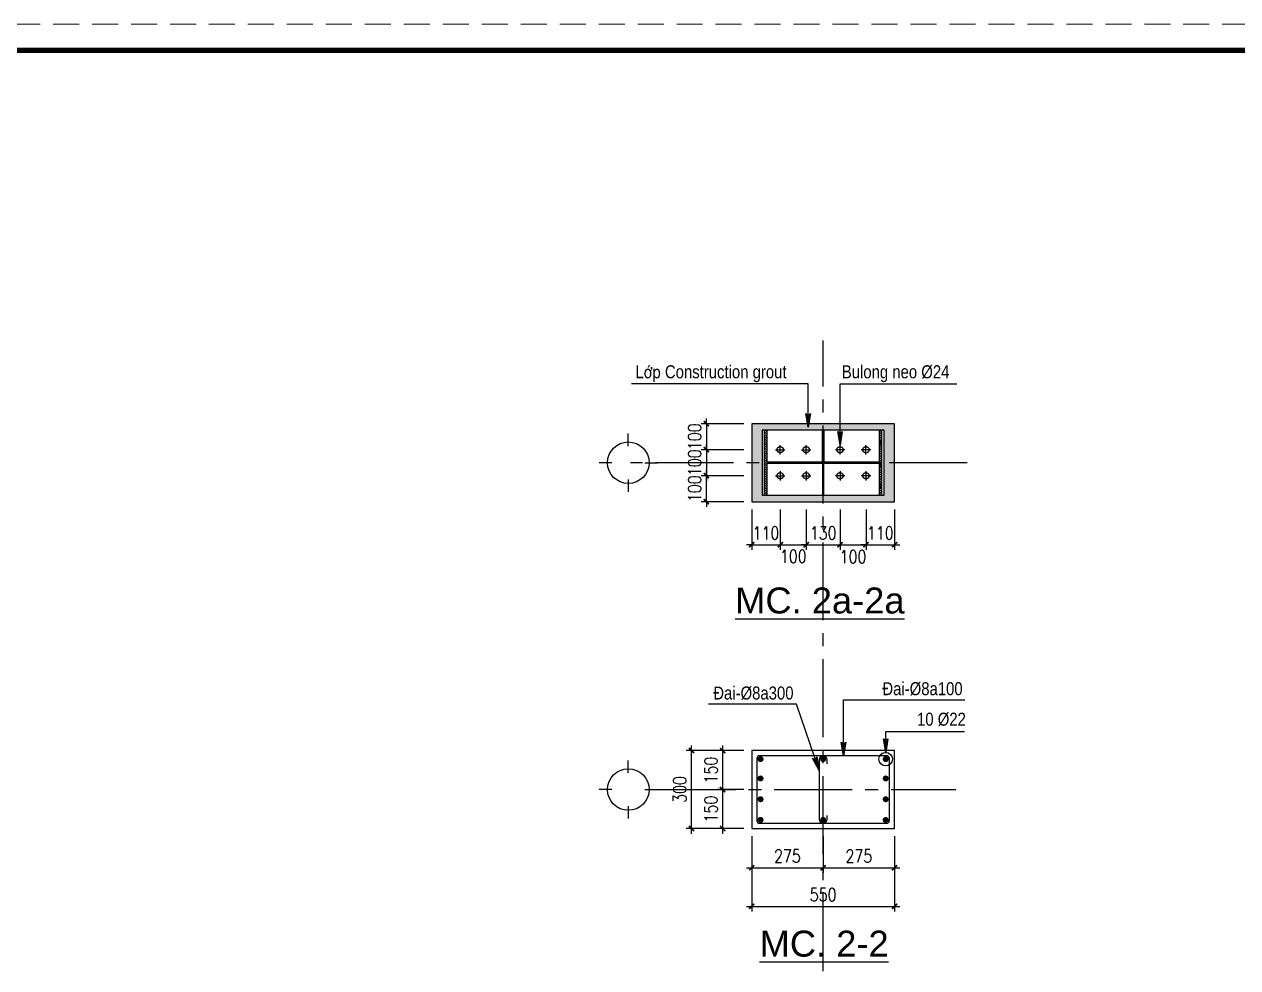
# Model space of a CAD drawing. Header units: inches. Extents: x 651127 to 1529722, y 768575 to 1021311.
# Drawn here: x 1204017 to 1227368, y 872786 to 890941 of the extents above; entities that cross this region are included whole.
import ezdxf
from ezdxf.enums import TextEntityAlignment as Align

# ---------------------------------------------------------------- set-up
doc = ezdxf.new("R2010")
doc.units = ezdxf.units.IN
doc.header["$LTSCALE"] = 1000
doc.header["$MEASUREMENT"] = 0
doc.linetypes.add('CENTER2', pattern=[1.125, 0.75, -0.125, 0.125, -0.125])
doc.linetypes.add('HIDDEN', pattern=[0.375, 0.25, -0.125])
doc.layers.get('DEFPOINTS').update_dxf_attribs({"color": 8, "lineweight": 9})
for name, color, linetype in [('DWGshare.com_1', 7, 'Continuous'), ('DWGshare.com_10', 7, 'Continuous'), ('DWGshare.com_12', 51, 'Continuous'), ('DWGshare.com_2', 147, 'Continuous'), ('DWGshare.com_3', 7, 'Continuous'), ('DWGshare.com_4', 8, 'CENTER2'), ('DWGshare.com_6', 40, 'Continuous'), ('DWGshare.com_7', 1, 'Continuous'), ('DWGshare.com_8', 3, 'Continuous'), ('DWGshare.com_9', 8, 'Continuous')]:
    doc.layers.add(name, color=color, linetype=linetype)
doc.styles.add('DWGshare.com_1', font='VHELVCN.TTF')
doc.styles.add('DWGshare.com_2', font='VHELVEB.TTF')
doc.styles.add('DWGshare.com_3', font='VHELVEB.TTF')
doc.styles.add('DWGshare.com_4', font='romans.shx', dxfattribs={"width": 0.8})
doc.dimstyles.new('DWGshare.com_3', dxfattribs={"dimscale": 100, "dimtxt": 2.5, "dimasz": 1, "dimexe": 1, "dimexo": 1.5, "dimgap": 1, "dimtad": 1, "dimdec": 0, "dimlfac": 0.2, "dimzin": 0, "dimdsep": 46, "dimtxsty": 'DWGshare.com_4', "dimblk": 'DWGshare.com_1', "dimcen": 1.5, "dimdle": 1, "dimclrd": 256, "dimclre": 256, "dimclrt": 7, "dimadec": 0, "dimazin": 0, "dimtfac": 1, "dimtdec": 0, "dimtix": 1, "dimtmove": 2, "dimatfit": 3, "dimfxl": 1, "dimtolj": 1, "dimtzin": 0, "dimarcsym": 0})
doc.dimstyles.new('DWGshare.com_4', dxfattribs={"dimscale": 100, "dimtxt": 2.5, "dimasz": 2, "dimexe": 1, "dimexo": 1.5, "dimgap": 1, "dimtad": 1, "dimdec": 0, "dimlfac": 0.5, "dimzin": 0, "dimdsep": 46, "dimtxsty": 'DWGshare.com_4', "dimblk": 'DWGshare.com_6', "dimcen": 1.5, "dimdle": 1, "dimclrd": 256, "dimclre": 256, "dimclrt": 7, "dimadec": 0, "dimazin": 0, "dimtfac": 1, "dimtdec": 0, "dimtix": 1, "dimtmove": 2, "dimatfit": 3, "dimldrblk": 'DWGshare.com_6', "dimfxl": 1, "dimtolj": 1, "dimtzin": 0, "dimarcsym": 0})

# ---------------------------------------------------------------- blocks, each defined once
blk = doc.blocks.new('DWGshare.com_1')
at = {"color": 0, "linetype": 'ByBlock', "const_width": 0.3}
blk.add_lwpolyline([(-0.5, -0.5), (0.5, 0.5)], dxfattribs=at)
blk = doc.blocks.new('*D373')
at = {"layer": 'DEFPOINTS', "color": 0, "transparency": 16777216}
for p in [(1218015, 875465), (1219390, 875465), (1219390, 874709)]:
    blk.add_point(p, dxfattribs=at)
at = {"layer": 'DWGshare.com_2', "lineweight": -2, "transparency": 16777216}
for p, q in [((1218015, 875315), (1218015, 874609)), ((1219390, 875315), (1219390, 874609)), ((1217915, 874709), (1219490, 874709))]:
    blk.add_line(p, q, dxfattribs=at)
at = {"layer": 'DWGshare.com_2', "lineweight": -2, "transparency": 16777216, "xscale": 100, "yscale": 100, "zscale": 100, "rotation": 180}
blk.add_blockref('DWGshare.com_1', (1218015, 874709), dxfattribs=at)
at = {"layer": 'DWGshare.com_2', "lineweight": -2, "transparency": 16777216, "xscale": 100, "yscale": 100, "zscale": 100}
blk.add_blockref('DWGshare.com_1', (1219390, 874709), dxfattribs=at)
at = {"layer": 'DWGshare.com_2', "color": 7, "transparency": 16777216, "insert": (1218702, 874934), "char_height": 250, "attachment_point": 5, "style": 'DWGshare.com_4'}
blk.add_mtext('\\A1;275', dxfattribs=at)
blk = doc.blocks.new('*D374')
at = {"layer": 'DEFPOINTS', "color": 0, "transparency": 16777216}
for p in [(1219390, 875465), (1220765, 875465), (1220765, 874709)]:
    blk.add_point(p, dxfattribs=at)
at = {"layer": 'DWGshare.com_2', "lineweight": -2, "transparency": 16777216}
for p, q in [((1219390, 875315), (1219390, 874609)), ((1220765, 875315), (1220765, 874609)), ((1219290, 874709), (1220865, 874709))]:
    blk.add_line(p, q, dxfattribs=at)
at = {"layer": 'DWGshare.com_2', "lineweight": -2, "transparency": 16777216, "xscale": 100, "yscale": 100, "zscale": 100, "rotation": 180}
blk.add_blockref('DWGshare.com_1', (1219390, 874709), dxfattribs=at)
at = {"layer": 'DWGshare.com_2', "lineweight": -2, "transparency": 16777216, "xscale": 100, "yscale": 100, "zscale": 100}
blk.add_blockref('DWGshare.com_1', (1220765, 874709), dxfattribs=at)
at = {"layer": 'DWGshare.com_2', "color": 7, "transparency": 16777216, "insert": (1220077, 874934), "char_height": 250, "attachment_point": 5, "style": 'DWGshare.com_4'}
blk.add_mtext('\\A1;275', dxfattribs=at)
blk = doc.blocks.new('*D375')
at = {"layer": 'DEFPOINTS', "color": 0, "transparency": 16777216}
for p in [(1218015, 875465), (1220765, 875465), (1220765, 873967)]:
    blk.add_point(p, dxfattribs=at)
at = {"layer": 'DWGshare.com_2', "lineweight": -2, "transparency": 16777216}
for p, q in [((1218015, 875315), (1218015, 873867)), ((1220765, 875315), (1220765, 873867)), ((1217915, 873967), (1220865, 873967))]:
    blk.add_line(p, q, dxfattribs=at)
at = {"layer": 'DWGshare.com_2', "lineweight": -2, "transparency": 16777216, "xscale": 100, "yscale": 100, "zscale": 100, "rotation": 180}
blk.add_blockref('DWGshare.com_1', (1218015, 873967), dxfattribs=at)
at = {"layer": 'DWGshare.com_2', "lineweight": -2, "transparency": 16777216, "xscale": 100, "yscale": 100, "zscale": 100}
blk.add_blockref('DWGshare.com_1', (1220765, 873967), dxfattribs=at)
at = {"layer": 'DWGshare.com_2', "color": 7, "transparency": 16777216, "insert": (1219390, 874192), "char_height": 250, "attachment_point": 5, "style": 'DWGshare.com_4'}
blk.add_mtext('\\A1;550', dxfattribs=at)
blk = doc.blocks.new('*D376')
at = {"layer": 'DEFPOINTS', "color": 0, "transparency": 16777216}
for p in [(1218015, 876965), (1217456, 876215), (1218015, 876215)]:
    blk.add_point(p, dxfattribs=at)
at = {"layer": 'DWGshare.com_2', "lineweight": -2, "transparency": 16777216}
for p, q in [((1217865, 876965), (1217356, 876965)), ((1217456, 877065), (1217456, 876115)), ((1217865, 876215), (1217356, 876215))]:
    blk.add_line(p, q, dxfattribs=at)
at = {"layer": 'DWGshare.com_2', "lineweight": -2, "transparency": 16777216, "xscale": 100, "yscale": 100, "zscale": 100}
for p, rotation in [((1217456, 876965), 90), ((1217456, 876215), 270)]:
    blk.add_blockref('DWGshare.com_1', p, dxfattribs=dict(at, rotation=rotation))
at = {"layer": 'DWGshare.com_2', "color": 7, "transparency": 16777216, "insert": (1217231, 876590), "char_height": 250, "attachment_point": 5, "rotation": 90, "style": 'DWGshare.com_4'}
blk.add_mtext('\\A1;150', dxfattribs=at)
blk = doc.blocks.new('*D377')
at = {"layer": 'DEFPOINTS', "color": 0, "transparency": 16777216}
for p in [(1218015, 876215), (1217456, 875465), (1218015, 875465)]:
    blk.add_point(p, dxfattribs=at)
at = {"layer": 'DWGshare.com_2', "lineweight": -2, "transparency": 16777216}
for p, q in [((1217865, 876215), (1217356, 876215)), ((1217456, 876315), (1217456, 875365)), ((1217865, 875465), (1217356, 875465))]:
    blk.add_line(p, q, dxfattribs=at)
at = {"layer": 'DWGshare.com_2', "lineweight": -2, "transparency": 16777216, "xscale": 100, "yscale": 100, "zscale": 100}
for p, rotation in [((1217456, 876215), 90), ((1217456, 875465), 270)]:
    blk.add_blockref('DWGshare.com_1', p, dxfattribs=dict(at, rotation=rotation))
at = {"layer": 'DWGshare.com_2', "color": 7, "transparency": 16777216, "insert": (1217231, 875840), "char_height": 250, "attachment_point": 5, "rotation": 90, "style": 'DWGshare.com_4'}
blk.add_mtext('\\A1;150', dxfattribs=at)
blk = doc.blocks.new('*D378')
at = {"layer": 'DEFPOINTS', "color": 0, "transparency": 16777216}
for p in [(1216857, 876965), (1218015, 876965), (1218015, 875465)]:
    blk.add_point(p, dxfattribs=at)
at = {"layer": 'DWGshare.com_2', "lineweight": -2, "transparency": 16777216}
for p, q in [((1217865, 876965), (1216757, 876965)), ((1216857, 875365), (1216857, 877065)), ((1217865, 875465), (1216757, 875465))]:
    blk.add_line(p, q, dxfattribs=at)
at = {"layer": 'DWGshare.com_2', "lineweight": -2, "transparency": 16777216, "xscale": 100, "yscale": 100, "zscale": 100}
for p, rotation in [((1216857, 876965), 90), ((1216857, 875465), 270)]:
    blk.add_blockref('DWGshare.com_1', p, dxfattribs=dict(at, rotation=rotation))
at = {"layer": 'DWGshare.com_2', "color": 7, "transparency": 16777216, "insert": (1216632, 876215), "char_height": 250, "attachment_point": 5, "rotation": 90, "style": 'DWGshare.com_4'}
blk.add_mtext('\\A1;300', dxfattribs=at)
blk = doc.blocks.new('DWGshare.com_6')
at = {"linetype": 'CENTER2'}
blk.add_hatch(color=256, dxfattribs=at).paths.add_polyline_path([(-1.3, 0.22), (-1, 0), (-1.3, -0.22), (0, 0)])
blk.add_line((0, 0), (-1, 0), dxfattribs=at)
blk.add_lwpolyline([(-1.3, 0.22), (0, 0), (-1.3, -0.22), (-1, 0), (-1.3, 0.22)], dxfattribs=at)
blk = doc.blocks.new('DWGshare.com_2')
for p, q in [((0, 320), (0, 560)), ((-320, 0), (-560, 0)), ((320, 0), (560, 0)), ((0, -320), (0, -560))]:
    blk.add_line(p, q)
blk.add_circle((0, 0), 400)
at = {"linetype": 'Continuous', "style": 'DWGshare.com_2'}
blk.add_attdef('2', text='', height=350, dxfattribs=at).set_placement((0, 0), align=Align.MIDDLE_CENTER)
blk = doc.blocks.new('*D379')
at = {"layer": 'DEFPOINTS', "color": 0, "transparency": 16777216}
for p in [(1218015, 881752), (1218565, 881752), (1218565, 880926)]:
    blk.add_point(p, dxfattribs=at)
at = {"layer": 'DWGshare.com_2', "lineweight": -2, "transparency": 16777216}
for p, q in [((1218015, 881602), (1218015, 880826)), ((1218565, 881602), (1218565, 880826)), ((1218015, 880926), (1217915, 880926)), ((1218015, 880926), (1218565, 880926)), ((1218565, 880926), (1218665, 880926))]:
    blk.add_line(p, q, dxfattribs=at)
at = {"layer": 'DWGshare.com_2', "lineweight": -2, "transparency": 16777216, "xscale": 100, "yscale": 100, "zscale": 100}
blk.add_blockref('DWGshare.com_1', (1218015, 880926), dxfattribs=at)
at = {"layer": 'DWGshare.com_2', "lineweight": -2, "transparency": 16777216, "xscale": 100, "yscale": 100, "zscale": 100, "rotation": 180}
blk.add_blockref('DWGshare.com_1', (1218565, 880926), dxfattribs=at)
at = {"layer": 'DWGshare.com_2', "color": 7, "transparency": 16777216, "insert": (1218290, 881151), "char_height": 250, "attachment_point": 5, "style": 'DWGshare.com_4'}
blk.add_mtext('\\A1;110', dxfattribs=at)
blk = doc.blocks.new('*D380')
at = {"layer": 'DEFPOINTS', "color": 0, "transparency": 16777216}
for p in [(1218565, 881752), (1219065, 881752), (1219065, 880926)]:
    blk.add_point(p, dxfattribs=at)
at = {"layer": 'DWGshare.com_2', "lineweight": -2, "transparency": 16777216}
for p, q in [((1218565, 881602), (1218565, 880826)), ((1219065, 881602), (1219065, 880826)), ((1218465, 880926), (1219165, 880926))]:
    blk.add_line(p, q, dxfattribs=at)
at = {"layer": 'DWGshare.com_2', "lineweight": -2, "transparency": 16777216, "xscale": 100, "yscale": 100, "zscale": 100, "rotation": 180}
blk.add_blockref('DWGshare.com_1', (1218565, 880926), dxfattribs=at)
at = {"layer": 'DWGshare.com_2', "lineweight": -2, "transparency": 16777216, "xscale": 100, "yscale": 100, "zscale": 100}
blk.add_blockref('DWGshare.com_1', (1219065, 880926), dxfattribs=at)
at = {"layer": 'DWGshare.com_2', "color": 7, "transparency": 16777216, "insert": (1218815, 880702), "char_height": 250, "attachment_point": 5, "style": 'DWGshare.com_4'}
blk.add_mtext('\\A1;100', dxfattribs=at)
blk = doc.blocks.new('*D381')
at = {"layer": 'DEFPOINTS', "color": 0, "transparency": 16777216}
for p in [(1219065, 881752), (1219715, 881752), (1219715, 880926)]:
    blk.add_point(p, dxfattribs=at)
at = {"layer": 'DWGshare.com_2', "lineweight": -2, "transparency": 16777216}
for p, q in [((1219065, 881602), (1219065, 880826)), ((1219715, 881602), (1219715, 880826)), ((1219065, 880926), (1218965, 880926)), ((1219065, 880926), (1219715, 880926)), ((1219715, 880926), (1219815, 880926))]:
    blk.add_line(p, q, dxfattribs=at)
at = {"layer": 'DWGshare.com_2', "lineweight": -2, "transparency": 16777216, "xscale": 100, "yscale": 100, "zscale": 100}
blk.add_blockref('DWGshare.com_1', (1219065, 880926), dxfattribs=at)
at = {"layer": 'DWGshare.com_2', "lineweight": -2, "transparency": 16777216, "xscale": 100, "yscale": 100, "zscale": 100, "rotation": 180}
blk.add_blockref('DWGshare.com_1', (1219715, 880926), dxfattribs=at)
at = {"layer": 'DWGshare.com_2', "color": 7, "transparency": 16777216, "insert": (1219390, 881151), "char_height": 250, "attachment_point": 5, "style": 'DWGshare.com_4'}
blk.add_mtext('\\A1;130', dxfattribs=at)
blk = doc.blocks.new('*D382')
at = {"layer": 'DEFPOINTS', "color": 0, "transparency": 16777216}
for p in [(1219715, 881752), (1220215, 881752), (1220215, 880926)]:
    blk.add_point(p, dxfattribs=at)
at = {"layer": 'DWGshare.com_2', "lineweight": -2, "transparency": 16777216}
for p, q in [((1219715, 881602), (1219715, 880826)), ((1220215, 881602), (1220215, 880826)), ((1219615, 880926), (1220315, 880926))]:
    blk.add_line(p, q, dxfattribs=at)
at = {"layer": 'DWGshare.com_2', "lineweight": -2, "transparency": 16777216, "xscale": 100, "yscale": 100, "zscale": 100, "rotation": 180}
blk.add_blockref('DWGshare.com_1', (1219715, 880926), dxfattribs=at)
at = {"layer": 'DWGshare.com_2', "lineweight": -2, "transparency": 16777216, "xscale": 100, "yscale": 100, "zscale": 100}
blk.add_blockref('DWGshare.com_1', (1220215, 880926), dxfattribs=at)
at = {"layer": 'DWGshare.com_2', "color": 7, "transparency": 16777216, "insert": (1219965, 880695), "char_height": 250, "attachment_point": 5, "style": 'DWGshare.com_4'}
blk.add_mtext('\\A1;100', dxfattribs=at)
blk = doc.blocks.new('*D383')
at = {"layer": 'DEFPOINTS', "color": 0, "transparency": 16777216}
for p in [(1220215, 881752), (1220765, 881752), (1220765, 880926)]:
    blk.add_point(p, dxfattribs=at)
at = {"layer": 'DWGshare.com_2', "lineweight": -2, "transparency": 16777216}
for p, q in [((1220215, 881602), (1220215, 880826)), ((1220765, 881602), (1220765, 880826)), ((1220215, 880926), (1220115, 880926)), ((1220215, 880926), (1220765, 880926)), ((1220765, 880926), (1220865, 880926))]:
    blk.add_line(p, q, dxfattribs=at)
at = {"layer": 'DWGshare.com_2', "lineweight": -2, "transparency": 16777216, "xscale": 100, "yscale": 100, "zscale": 100}
blk.add_blockref('DWGshare.com_1', (1220215, 880926), dxfattribs=at)
at = {"layer": 'DWGshare.com_2', "lineweight": -2, "transparency": 16777216, "xscale": 100, "yscale": 100, "zscale": 100, "rotation": 180}
blk.add_blockref('DWGshare.com_1', (1220765, 880926), dxfattribs=at)
at = {"layer": 'DWGshare.com_2', "color": 7, "transparency": 16777216, "insert": (1220490, 881151), "char_height": 250, "attachment_point": 5, "style": 'DWGshare.com_4'}
blk.add_mtext('\\A1;110', dxfattribs=at)
blk = doc.blocks.new('*D384')
at = {"layer": 'DEFPOINTS', "color": 0, "transparency": 16777216}
for p in [(1218015, 883254), (1217143, 882754), (1218015, 882754)]:
    blk.add_point(p, dxfattribs=at)
at = {"layer": 'DWGshare.com_2', "lineweight": -2, "transparency": 16777216}
for p, q in [((1217865, 883254), (1217043, 883254)), ((1217143, 883254), (1217143, 883354)), ((1217143, 883254), (1217143, 882754)), ((1217865, 882754), (1217043, 882754)), ((1217143, 882754), (1217143, 882654))]:
    blk.add_line(p, q, dxfattribs=at)
at = {"layer": 'DWGshare.com_2', "lineweight": -2, "transparency": 16777216, "xscale": 100, "yscale": 100, "zscale": 100}
for p, rotation in [((1217143, 883254), 270), ((1217143, 882754), 90)]:
    blk.add_blockref('DWGshare.com_1', p, dxfattribs=dict(at, rotation=rotation))
at = {"layer": 'DWGshare.com_2', "color": 7, "transparency": 16777216, "insert": (1216918, 883004), "char_height": 250, "attachment_point": 5, "rotation": 90, "style": 'DWGshare.com_4'}
blk.add_mtext('\\A1;100', dxfattribs=at)
blk = doc.blocks.new('*D385')
at = {"layer": 'DEFPOINTS', "color": 0, "transparency": 16777216}
for p in [(1218015, 882754), (1217143, 882254), (1218015, 882254)]:
    blk.add_point(p, dxfattribs=at)
at = {"layer": 'DWGshare.com_2', "lineweight": -2, "transparency": 16777216}
for p, q in [((1217865, 882754), (1217043, 882754)), ((1217143, 882754), (1217143, 882854)), ((1217143, 882754), (1217143, 882254)), ((1217865, 882254), (1217043, 882254)), ((1217143, 882254), (1217143, 882154))]:
    blk.add_line(p, q, dxfattribs=at)
at = {"layer": 'DWGshare.com_2', "lineweight": -2, "transparency": 16777216, "xscale": 100, "yscale": 100, "zscale": 100}
for p, rotation in [((1217143, 882754), 270), ((1217143, 882254), 90)]:
    blk.add_blockref('DWGshare.com_1', p, dxfattribs=dict(at, rotation=rotation))
at = {"layer": 'DWGshare.com_2', "color": 7, "transparency": 16777216, "insert": (1216918, 882504), "char_height": 250, "attachment_point": 5, "rotation": 90, "style": 'DWGshare.com_4'}
blk.add_mtext('\\A1;100', dxfattribs=at)
blk = doc.blocks.new('*D387')
at = {"layer": 'DEFPOINTS', "color": 0, "transparency": 16777216}
for p in [(1217143, 882254), (1218015, 882254), (1218015, 881754)]:
    blk.add_point(p, dxfattribs=at)
at = {"layer": 'DWGshare.com_2', "lineweight": -2, "transparency": 16777216}
for p, q in [((1217865, 882254), (1217043, 882254)), ((1217143, 882254), (1217143, 882354)), ((1217143, 881754), (1217143, 882254)), ((1217865, 881754), (1217043, 881754)), ((1217143, 881754), (1217143, 881654))]:
    blk.add_line(p, q, dxfattribs=at)
at = {"layer": 'DWGshare.com_2', "lineweight": -2, "transparency": 16777216, "xscale": 100, "yscale": 100, "zscale": 100}
for p, rotation in [((1217143, 882254), 270), ((1217143, 881754), 90)]:
    blk.add_blockref('DWGshare.com_1', p, dxfattribs=dict(at, rotation=rotation))
at = {"layer": 'DWGshare.com_2', "color": 7, "transparency": 16777216, "insert": (1216918, 882004), "char_height": 250, "attachment_point": 5, "rotation": 90, "style": 'DWGshare.com_4'}
blk.add_mtext('\\A1;100', dxfattribs=at)

msp = doc.modelspace()

# ---------------------------------------------------------------- hatches: boundary and pattern name
at = {"layer": 'DWGshare.com_9'}
h = msp.add_hatch(dxfattribs=at)
h.set_pattern_fill('AR-CONC', color=256, scale=15, style=0)
h.set_pattern_definition([(50, (415360.07, -7509.48), (107.5890274, -9.41282), [11.25, -123.75]), (355, (415360.07, -7509.48), (-20.8127, 112.82882), [9, -99]), (100.4514, (415369.04, -7510.26), (86.776407, 103.415931), [9.5610285, -105.171317]), (46.1842, (415360.07, -7479.48), (160.086157, -24.827852), [16.875, -185.625]), (96.6356, (415373.41, -7481.55), (140.199406, 146.11768), [14.341543, -157.75695]), (351.1842, (415360.07, -7479.48), (140.199292, 146.11779), [13.5, -148.5]), (21, (415375.07, -7486.98), (89.536058, -60.3928336), [11.25, -123.75]), (326, (415375.07, -7486.98), (36.4973, 108.772507), [9, -99]), (71.4514, (415382.53, -7492.01), (126.033394, 48.3795745), [9.5610285, -105.171317]), (37.5, (415360.07, -7509.48), (1.8239783, 49.9340781), [0, -97.8, 0, -100.5, 0, -99.375]), (7.5, (415360.07, -7509.48), (39.4604306, 59.1617568), [0, -57.3, 0, -95.55, 0, -37.875]), (327.5, (415326.62, -7509.48), (80.0733654, -3.3832308), [0, -37.5, 0, -117, 0, -155.25]), (317.5, (415311.62, -7509.48), (87.4779254, 15.0157473), [0, -48.75, 0, -77.7, 0, -110.25])])
h.paths.add_polyline_path([(1220764.8, 883253.8), (1219389.8, 883253.8), (1219389.8, 883128.8), (1219404.8, 883128.8), (1220564.8, 883128.8), (1220564.8, 881878.8), (1219389.8, 881878.8), (1219389.8, 881753.8), (1220764.8, 881753.8)])
h.paths.add_polyline_path([(1218014.8, 883253.8), (1218014.8, 881753.8), (1219389.8, 881753.8), (1219389.8, 881878.8), (1219374.8, 881878.8), (1218214.8, 881878.8), (1218214.8, 883128.8), (1219389.8, 883128.8), (1219389.8, 883253.8)])
h = msp.add_hatch(dxfattribs=at)
h.set_pattern_fill('ANSI31', color=256, scale=250, angle=-90, style=0)
h.set_pattern_definition([(315, (-281557.8, 3969309.795), (22.0970869, 22.0970869), [])])
h.paths.add_polyline_path([(1220474.8, 882488.8), (1218304.8, 882488.8), (1218304.8, 881878.8), (1218264.8, 881878.8), (1218264.8, 883128.8), (1218304.8, 883128.8), (1218304.8, 882518.8), (1220474.8, 882518.8), (1220474.8, 883128.8), (1220514.8, 883128.8), (1220514.8, 881878.8), (1220474.8, 881878.8)])

# ---------------------------------------------------------------- linework, layer by layer
at = {"layer": 'DEFPOINTS', "linetype": 'HIDDEN', "ltscale": 2}
msp.add_lwpolyline([(1180221.5, 831540.9), (1264321.5, 831540.9), (1264321.5, 890940.9), (1180221.5, 890940.9)], close=True, dxfattribs=at)
at = {"layer": 'DWGshare.com_1', "const_width": 100}
msp.add_lwpolyline([(1182221.5, 832040.9), (1263821.5, 832040.9), (1263821.5, 890440.9), (1182221.5, 890440.9)], close=True, dxfattribs=at)
at = {"layer": 'DWGshare.com_12'}
for points in [[(1220474.8, 882488.8), (1218304.8, 882488.8), (1218304.8, 881878.8), (1218264.8, 881878.8), (1218264.8, 883128.8), (1218304.8, 883128.8), (1218304.8, 882518.8), (1220474.8, 882518.8), (1220474.8, 883128.8), (1220514.8, 883128.8), (1220514.8, 881878.8), (1220474.8, 881878.8)], [(1219374.8, 882518.8), (1219374.8, 883128.8), (1219404.8, 883128.8), (1219404.8, 882518.8)], [(1219374.8, 882488.8), (1219374.8, 881878.8), (1219404.8, 881878.8), (1219404.8, 882488.8)]]:
    msp.add_lwpolyline(points, close=True, dxfattribs=at)
at = {"layer": 'DWGshare.com_2'}
msp.add_circle((1220593.6, 876799.8), 130.1, dxfattribs=at)
at = {"layer": 'DWGshare.com_3'}
for points in [[(1218014.8, 883253.8), (1218014.8, 881753.8), (1220764.8, 881753.8), (1220764.8, 883253.8)], [(1218214.8, 883128.8), (1218214.8, 881878.8), (1220564.8, 881878.8), (1220564.8, 883128.8)], [(1218014.8, 876965.1), (1218014.8, 875465.1), (1220764.8, 875465.1), (1220764.8, 876965.1)]]:
    msp.add_lwpolyline(points, close=True, dxfattribs=at)
at = {"layer": 'DWGshare.com_4', "ltscale": 2}
for p, q in [((1219389.8, 836721.5), (1219389.8, 884855.5)), ((1222162.2, 882503.8), (1215680.9, 882503.8)), ((1216200.8, 876215.1), (1221941.2, 876215.1))]:
    msp.add_line(p, q, dxfattribs=at)
at = {"layer": 'DWGshare.com_4'}
for p, q in [((1218474.8, 882753.8), (1218654.8, 882753.8)), ((1218564.8, 882663.8), (1218564.8, 882843.8)), ((1218974.8, 882753.8), (1219154.8, 882753.8)), ((1219064.8, 882663.8), (1219064.8, 882843.8)), ((1219804.8, 882753.8), (1219624.8, 882753.8)), ((1219714.8, 882663.8), (1219714.8, 882843.8)), ((1220304.8, 882753.8), (1220124.8, 882753.8)), ((1220214.8, 882663.8), (1220214.8, 882843.8)), ((1218474.8, 882253.8), (1218654.8, 882253.8)), ((1218564.8, 882343.8), (1218564.8, 882163.8)), ((1218974.8, 882253.8), (1219154.8, 882253.8)), ((1219064.8, 882343.8), (1219064.8, 882163.8)), ((1219804.8, 882253.8), (1219624.8, 882253.8)), ((1219714.8, 882343.8), (1219714.8, 882163.8)), ((1220304.8, 882253.8), (1220124.8, 882253.8)), ((1220214.8, 882343.8), (1220214.8, 882163.8))]:
    msp.add_line(p, q, dxfattribs=at)
for centre in [(1218564.8, 882753.8), (1219064.8, 882753.8), (1219714.8, 882753.8), (1220214.8, 882753.8), (1218564.8, 882253.8), (1219064.8, 882253.8), (1219714.8, 882253.8), (1220214.8, 882253.8)]:
    msp.add_circle(centre, 60, dxfattribs=at)
at = {"layer": 'DWGshare.com_7', "linetype": 'CENTER2', "const_width": 57.3}
for points in [[(1218186, 876828.4, -1), (1218186, 876771.1, -1)], [(1219389.8, 876828.4, 1), (1219389.8, 876771.1, 1)], [(1220593.6, 876828.4, 1), (1220593.6, 876771.1, 1)], [(1218186, 876456.7, -1), (1218186, 876399.4, -1)], [(1220593.6, 876456.7, 1), (1220593.6, 876399.4, 1)], [(1218186, 875999.6, 1), (1218186, 876056.9, 1)], [(1220593.6, 875999.6, -1), (1220593.6, 876056.9, -1)], [(1218186, 875601.9, 1), (1218186, 875659.2, 1)], [(1219389.8, 875601.9, -1), (1219389.8, 875659.2, -1)], [(1220593.6, 875601.9, -1), (1220593.6, 875659.2, -1)]]:
    msp.add_lwpolyline(points, format="xyb", close=True, dxfattribs=at)
at = {"layer": 'DWGshare.com_8'}
msp.add_lwpolyline([(1218114.8, 876815.1), (1218114.8, 875615.1, 0.4142136), (1218164.8, 875565.1), (1220614.8, 875565.1, 0.4142136), (1220664.8, 875615.1), (1220664.8, 876815.1, 0.4142136), (1220614.8, 876865.1), (1218164.8, 876865.1, 0.4142136)], format="xyb", close=True, dxfattribs=at)
msp.add_lwpolyline([(1219465.6, 876712.8), (1219465.6, 876789.4, 1), (1219314.1, 876789.4), (1219314.1, 875640.9, 1), (1219465.6, 875640.9), (1219465.6, 875717.5)], format="xyb", dxfattribs=at)

# ---------------------------------------------------------------- block references
at = {"layer": 'DWGshare.com_6', "linetype": 'CENTER2'}
for p in [(1215640.8, 882503.8), (1215640.8, 876215.1)]:
    msp.add_blockref('DWGshare.com_2', p, dxfattribs=at)

# ---------------------------------------------------------------- texts
at = {"layer": 'DWGshare.com_10'}
for s, height, style, p in [('Lôùp Construction grout', 250, 'DWGshare.com_1', (1215779.9, 884053.9)), ('Bulong neo Þ24', 250, 'DWGshare.com_1', (1219749.6, 884053.9)), ('%%UMC. 2a-2a', 500, 'DWGshare.com_3', (1217697.1, 879452.7)), ('Ñai-Þ8a100', 250, 'DWGshare.com_1', (1220530.5, 877955.7)), ('Ñai-Þ8a300', 250, 'DWGshare.com_1', (1217276.1, 877872.4)), ('10 Þ22', 250, 'DWGshare.com_1', (1221197.4, 877368.8)), ('%%UMC. 2-2', 500, 'DWGshare.com_3', (1218167.4, 872849.6))]:
    msp.add_text(s, height=height, dxfattribs=dict(at, style=style)).set_placement(p, align=Align.BOTTOM_LEFT)

# ---------------------------------------------------------------- dimensions: what is measured, and where the dimension line sits
at = {"layer": 'DWGshare.com_2'}
for base, p1, p2, angle, picture, middle in [((1217143.1, 882753.8), (1218014.8, 883253.8), (1218014.8, 882753.8), 90, '*D384', (1216918.1, 883003.8)), ((1217143.1, 882253.8), (1218014.8, 882753.8), (1218014.8, 882253.8), 90, '*D385', (1216918.1, 882503.8)), ((1217143.1, 882253.8), (1218014.8, 881753.8), (1218014.8, 882253.8), 270, '*D387', (1216918.1, 882003.8)), ((1216856.9, 876965.1), (1218014.8, 875465.1), (1218014.8, 876965.1), 90, '*D378', (1216631.9, 876215.1)), ((1217455.7, 876215.1), (1218014.8, 876965.1), (1218014.8, 876215.1), 90, '*D376', (1217230.7, 876590.1)), ((1217455.7, 875465.1), (1218014.8, 876215.1), (1218014.8, 875465.1), 90, '*D377', (1217230.7, 875840.1))]:
    dim = msp.add_linear_dim(base=base, p1=p1, p2=p2, angle=angle, dimstyle='DWGshare.com_3', dxfattribs=at)
    dim.commit()
    dim.dimension.update_dxf_attribs({"geometry": picture, "text_midpoint": middle})
for base, p1, p2, picture, middle in [((1218564.8, 880925.7), (1218014.8, 881752), (1218564.8, 881752), '*D379', (1218289.8, 881150.7)), ((1219714.8, 880925.7), (1219064.8, 881752), (1219714.8, 881752), '*D381', (1219389.8, 881150.7)), ((1220764.8, 880925.7), (1220214.8, 881752), (1220764.8, 881752), '*D383', (1220489.8, 881150.7)), ((1219389.8, 874708.6), (1218014.8, 875465.1), (1219389.8, 875465.1), '*D373', (1218702.3, 874933.6)), ((1220764.8, 873967), (1218014.8, 875465.1), (1220764.8, 875465.1), '*D375', (1219389.8, 874192)), ((1220764.8, 874708.6), (1219389.8, 875465.1), (1220764.8, 875465.1), '*D374', (1220077.3, 874933.6))]:
    dim = msp.add_linear_dim(base=base, p1=p1, p2=p2, dimstyle='DWGshare.com_3', dxfattribs=at)
    dim.commit()
    dim.dimension.update_dxf_attribs({"geometry": picture, "text_midpoint": middle})
for base, p1, p2, picture, middle in [((1219064.8, 880925.7), (1218564.8, 881752), (1219064.8, 881752), '*D380', (1218814.8, 880701.8)), ((1220214.8, 880925.7), (1219714.8, 881752), (1220214.8, 881752), '*D382', (1219964.8, 880695.5))]:
    dim = msp.add_linear_dim(base=base, p1=p1, p2=p2, dimstyle='DWGshare.com_3', dxfattribs=at)
    dim.commit()
    dim.dimension.update_dxf_attribs({"geometry": picture, "text_midpoint": middle, "dimtype": 160})

# ---------------------------------------------------------------- leaders
for points in [[(1219103.5, 883189.7), (1219103.5, 884019.7), (1215699.2, 884019.7)], [(1219714.8, 882843.8), (1219714.8, 884019.7), (1221960.1, 884019.7)], [(1219314.1, 876584.5), (1218876.5, 877860.9), (1217186.4, 877860.9)], [(1219781.2, 876865.1), (1219781.2, 877944.2), (1222119.7, 877944.2)], [(1220593.6, 876929.8), (1220593.6, 877334.6), (1222108.4, 877334.6)]]:
    msp.add_leader(points, dimstyle='DWGshare.com_4', dxfattribs=at)

doc.saveas('drawing.dxf')
